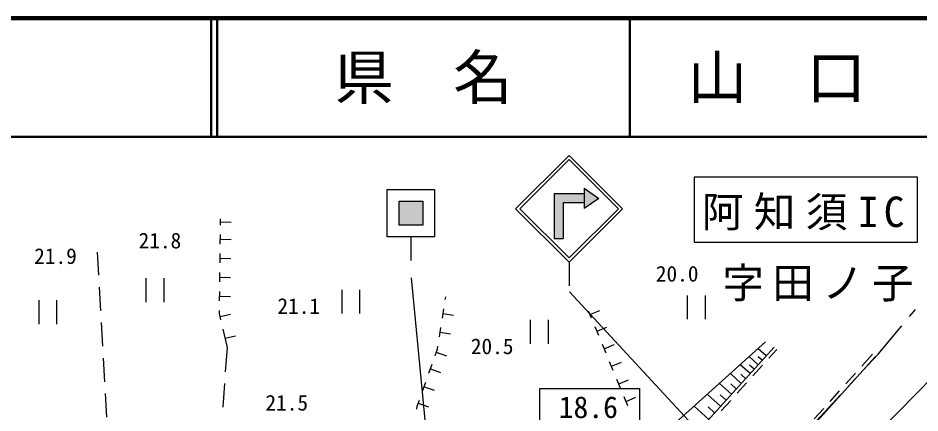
# Model space of a CAD drawing. Units: millimetres, scale not verified. Extents: x 40000 to 680000, y 20000 to 380000.
# Drawn here: x 281490 to 357428, y 346712 to 380000 of the extents above; entities that cross this region are included whole.
import ezdxf
from ezdxf.enums import TextEntityAlignment as Align

# ---------------------------------------------------------------- set-up
doc = ezdxf.new("R2010")
doc.units = ezdxf.units.MM
doc.header["$LTSCALE"] = 1000
for name, color, linetype, lineweight in [('M-BGD', 7, 'Continuous', 25), ('M-BMK-ROW', 30, 'Continuous', 25), ('M-STR-STRC', 7, 'Continuous', 25), ('M-TTL', 2, 'Continuous', 140), ('M-TTL-LINE', 7, 'Continuous', 50)]:
    doc.layers.add(name, color=color, linetype=linetype, lineweight=lineweight)
doc.layers.add('M-BMK-HTXT', color=7, linetype='Continuous')
doc.layers.add('M-TTL-TXT', color=7, linetype='Continuous')
doc.styles.add('ＭＳ ゴシック', font='')
doc.styles.get('ＭＳ ゴシック').set_extended_font_data('MS Gothic')

msp = doc.modelspace()

# ---------------------------------------------------------------- hatches: boundary and pattern name
at = {"layer": 'M-STR-STRC'}
for points in [[(329159, 365172), (329159, 365648), (330387, 364797), (329196, 363970), (329159, 363996), (329159, 364422)], [(313568, 364553), (315568, 364553), (315568, 362553), (313568, 362553)], [(326637, 365172), (329159, 365172), (329159, 364422), (327387, 364422), (327387, 361422), (326637, 361422)]]:
    msp.add_hatch(color=256, dxfattribs=at).paths.add_polyline_path(points)

# ---------------------------------------------------------------- linework, layer by layer
at = {"layer": 'M-BGD'}
for p, q in [((298541, 362553), (298547, 363081)), ((298544, 362817), (299444, 362806)), ((298522, 360953), (298531, 361753)), ((298526, 361353), (299426, 361342)), ((288281, 358327), (288172, 360258)), ((298502, 359353), (298512, 360153)), ((298507, 359753), (299407, 359742)), ((298483, 357753), (298493, 358553)), ((292263, 358063), (292263, 356063)), ((293763, 358063), (293763, 356063)), ((298488, 358153), (299388, 358142)), ((288450, 355332), (288338, 357329)), ((298464, 356153), (298474, 356953)), ((308744, 357100), (308744, 355100)), ((310244, 357100), (310244, 355100)), ((283230, 356209), (283230, 354209)), ((284730, 356209), (284730, 354209)), ((298469, 356553), (299369, 356542)), ((317466, 356283), (317503, 356512)), ((337835, 356612), (337835, 354612)), ((339335, 356612), (339335, 354612)), ((317215, 354702), (317340, 355492)), ((298451, 355102), (298454, 355353)), ((298575, 354567), (298451, 355102)), ((298513, 354834), (299390, 355037)), ((317278, 355097), (318166, 354956)), ((329766, 354712), (329520, 355304)), ((329643, 355008), (330474, 355353)), ((288619, 352337), (288507, 354333)), ((316963, 353122), (317089, 353912)), ((324618, 354549), (324618, 352549)), ((326118, 354549), (326118, 352549)), ((330380, 353234), (330073, 353973)), ((330226, 353603), (331058, 353948)), ((299116, 352229), (298755, 353788)), ((298936, 353008), (299813, 353211)), ((317026, 353517), (317915, 353376)), ((330994, 351756), (330687, 352495)), ((330840, 352126), (331671, 352471)), ((298967, 350184), (299116, 352229)), ((316614, 351567), (316799, 352090)), ((316707, 351828), (317555, 351528)), ((316799, 352090), (316838, 352332)), ((344474, 351523), (343799, 352132)), ((345366, 352065), (344709, 351337)), ((352539, 350664), (353433, 351657)), ((288788, 349341), (288676, 351338)), ((331607, 350279), (331300, 351017)), ((331454, 350648), (332285, 350993)), ((343804, 350781), (343053, 351459)), ((344139, 351152), (343801, 351457)), ((316081, 350058), (316348, 350813)), ((316214, 350436), (317063, 350136)), ((343126, 350030), (342297, 350778)), ((343465, 350406), (343089, 350745)), ((344173, 350743), (343369, 349852)), ((332221, 348801), (331914, 349540)), ((332067, 349170), (332899, 349516)), ((342378, 349202), (341464, 350027)), ((342752, 349616), (342338, 349990)), ((351200, 349178), (352003, 350069)), ((298749, 347192), (298895, 349187)), ((315548, 348550), (315814, 349304)), ((315681, 348927), (316530, 348627)), ((341553, 348288), (340545, 349198)), ((341965, 348745), (341508, 349157)), ((342833, 349258), (342029, 348368)), ((349861, 347692), (350665, 348583)), ((288958, 346346), (288845, 348343)), ((315100, 347284), (315281, 347796)), ((332835, 347323), (332528, 348062)), ((332681, 347693), (333512, 348038)), ((340643, 347279), (339531, 348283)), ((341098, 347783), (340594, 348239)), ((315063, 347029), (315100, 347284)), ((315191, 347540), (316039, 347240)), ((339639, 346167), (338412, 347275)), ((340141, 346723), (339585, 347225)), ((341493, 347774), (340689, 346883)), ((348523, 346206), (349326, 347098))]:
    msp.add_line(p, q, dxfattribs=at)
msp.add_lwpolyline([(338411, 361097), (357211, 361097), (357211, 366597), (338411, 366597)], close=True, dxfattribs=at)
for points in [[(306141, 321160), (312587, 325382), (323261, 333183), (324638, 335438), (327008, 336992), (344433, 352703)], [(345144, 352266), (336597, 342797), (329945, 335903), (323145, 330336), (317683, 326708), (313321, 324286), (306141, 321160)], [(307770, 316195), (318545, 319984), (325391, 323663), (331941, 328633), (337979, 334307), (344636, 341444), (353656, 351456)], [(323202, 306870), (327018, 311336), (331248, 318677), (335103, 323563), (343860, 334042), (351118, 342219), (358570, 349814)]]:
    msp.add_lwpolyline(points, dxfattribs=at)
at = {"layer": 'M-BMK-ROW'}
for p, q in [((356550, 354831), (357064, 355445)), ((353899, 351665), (355908, 354065)), ((352630, 350291), (353899, 351665)), ((351408, 348969), (351951, 349557)), ((347336, 344563), (350729, 348235))]:
    msp.add_line(p, q, dxfattribs=at)
at = {"layer": 'M-STR-STRC'}
for p, q in [((323388, 363922), (327888, 368422)), ((332388, 363922), (327888, 368422)), ((323742, 363922), (327888, 368069)), ((332035, 363922), (327888, 368069)), ((312568, 365553), (316568, 365553)), ((312568, 361553), (312568, 365553)), ((316568, 365553), (316568, 361553)), ((329159, 365648), (329159, 363945)), ((329159, 365648), (330387, 364797)), ((313568, 364553), (315568, 364553)), ((315568, 364553), (315568, 362553)), ((326637, 365172), (326637, 361422)), ((329159, 365172), (326637, 365172)), ((330387, 364797), (329159, 363945)), ((323388, 363922), (327888, 359422)), ((323742, 363922), (327888, 359775)), ((327387, 364422), (327387, 361422)), ((329159, 364422), (327387, 364422)), ((327888, 359775), (332035, 363922)), ((327888, 359422), (332388, 363922)), ((329159, 363996), (329196, 363970)), ((315568, 362553), (313568, 362553)), ((316568, 361553), (312568, 361553)), ((314568, 361553), (314568, 359553)), ((326637, 361422), (327387, 361422)), ((327888, 359422), (327888, 357422)), ((319829, 304770), (314606, 358094)), ((327931, 356912), (347035, 336267)), ((325426, 348770), (333826, 348770)), ((325426, 345270), (325426, 348770)), ((333826, 348770), (333826, 345270))]:
    msp.add_line(p, q, dxfattribs=at)
msp.add_lwpolyline([(313568, 364553), (315568, 364553), (315568, 362553), (313568, 362553)], close=True, dxfattribs=at)
at = {"layer": 'M-TTL'}
msp.add_line((680000, 380000), (40000, 380000), dxfattribs=at)
at = {"layer": 'M-TTL-LINE'}
for p, q in [((297750, 380000), (297750, 370000)), ((298250, 380000), (298250, 370000)), ((333000, 380000), (333000, 370000)), ((40000, 370000), (680000, 370000))]:
    msp.add_line(p, q, dxfattribs=at)

# ---------------------------------------------------------------- texts
at = {"layer": 'M-BGD', "style": 'ＭＳ ゴシック'}
for s, p in [('21.8', (291639, 360187)), ('21.9', (282848, 358877)), ('20.0', (335188, 357394)), ('21.1', (303330, 354672)), ('20.5', (319614, 351276)), ('21.5', (302318, 346520))]:
    msp.add_text(s, height=1320, dxfattribs=at).set_placement(p, align=Align.BOTTOM_LEFT)
at = {"layer": 'M-BGD', "insert": (347811, 362097), "char_height": 2566, "attachment_point": 8, "style": 'ＭＳ ゴシック'}
msp.add_mtext('\\T1.25;阿知須IC', dxfattribs=at)
at = {"layer": 'M-BMK-HTXT', "insert": (349193, 356101), "char_height": 2566, "attachment_point": 8, "style": 'ＭＳ ゴシック'}
msp.add_mtext('\\T1.2;字田ノ子', dxfattribs=at)
at = {"layer": 'M-STR-STRC', "style": 'ＭＳ ゴシック'}
msp.add_text('18.6', height=1833, dxfattribs=at).set_placement((327012, 345733), align=Align.BOTTOM_LEFT)
at = {"layer": 'M-TTL-TXT', "style": 'ＭＳ ゴシック'}
for s, p in [('県\u3000名', (315625, 375000)), ('山\u3000口\u3000県', (350375, 375000))]:
    msp.add_text(s, height=3666, dxfattribs=at).set_placement(p, align=Align.MIDDLE_CENTER)

doc.saveas('drawing.dxf')
